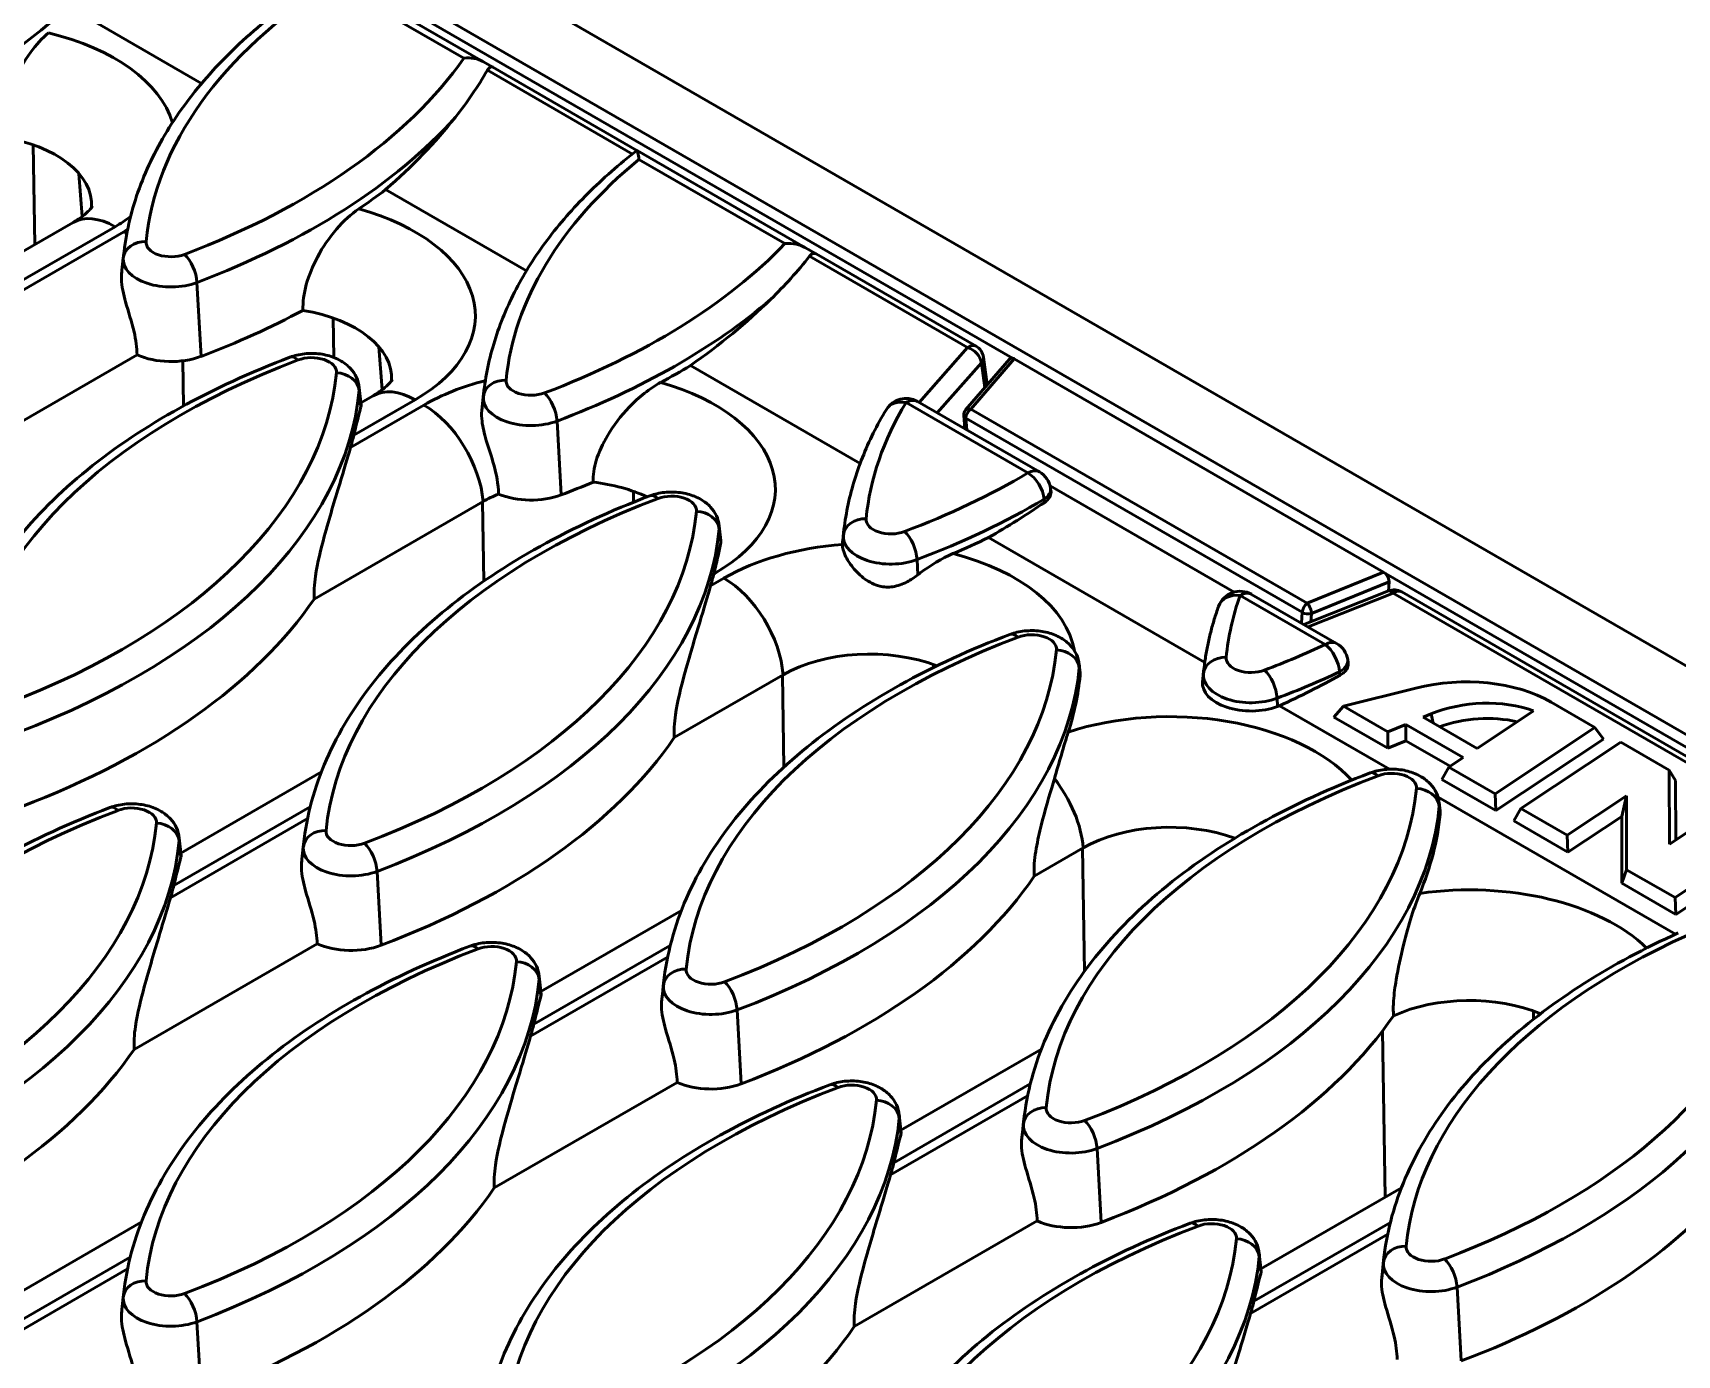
# Model space of a CAD drawing. Header units: millimetres. Extents: x 0 to 2774, y -40 to 1485.
# Drawn here: x 235.9 to 289.7, y 384.9 to 428.2 of the extents above; entities that cross this region are included whole.
import ezdxf

# ---------------------------------------------------------------- set-up
doc = ezdxf.new("R2010")
doc.units = ezdxf.units.MM
doc.header["$LTSCALE"] = 2.5
doc.layers.add('Sichtbar (ISO)', color=7, linetype='Continuous', lineweight=50)
doc.layers.add('Sichtbar schmal (ISO)', color=7, linetype='Continuous', lineweight=50)

msp = doc.modelspace()

# ---------------------------------------------------------------- linework, layer by layer
at = {"layer": 'Sichtbar (ISO)'}
for p, q in [((364.597, 364.38), (187.82, 466.442)), ((250.643, 427.221), (245.694, 430.078)), ((241.441, 426.503), (237.264, 428.914)), ((250.974, 427.03), (250.643, 427.221)), ((250.974, 427.03), (255.69, 424.307)), ((255.693, 424.305), (255.691, 424.307)), ((261.191, 421.131), (255.693, 424.305)), ((252.072, 420.365), (247.465, 423.025)), ((234.868, 420.584), (237.231, 421.948)), ((261.556, 420.92), (261.191, 421.131)), ((261.556, 420.92), (266.79, 417.899)), ((238.886, 420.872), (238.834, 420.386)), ((233.342, 414.16), (239.328, 417.615)), ((262.996, 414.058), (257.439, 417.266)), ((266.447, 415.811), (267.89, 417.479)), ((267.157, 416.632), (267.035, 417.533)), ((268.041, 417.484), (280.134, 410.502)), ((246.599, 416.552), (246.662, 415.965)), ((246.653, 416.048), (247.052, 416.278)), ((250.671, 416.336), (250.626, 415.918)), ((264.874, 416.09), (268.863, 413.787)), ((266.42, 415.198), (266.387, 415.629)), ((275.239, 409.851), (269.213, 413.33)), ((269.243, 413.16), (269.23, 413.25)), ((245.127, 409.623), (250.654, 412.814)), ((258.384, 412.016), (258.435, 411.544)), ((262.456, 411.8), (262.429, 411.543)), ((274.276, 407.545), (267.194, 411.634)), ((280.312, 410.181), (280.288, 409.885)), ((275.81, 409.776), (278.593, 408.17)), ((280.29, 409.886), (277.522, 408.788)), ((280.724, 409.854), (324.306, 384.692)), ((270.169, 407.48), (270.197, 407.223)), ((278.974, 407.544), (278.959, 407.638)), ((256.912, 405.087), (260.475, 407.144)), ((274.241, 407.264), (274.214, 407.007)), ((278.815, 406.117), (281.183, 406.708)), ((280.326, 404.052), (276.726, 406.131)), ((278.505, 405.76), (278.815, 406.117)), ((280.274, 405.275), (278.815, 406.117)), ((281.423, 405.752), (281.684, 405.86)), ((285.044, 405.963), (283.19, 404.732)), ((285.62, 406.246), (287.05, 405.421)), ((280.273, 404.74), (278.505, 405.76)), ((280.862, 405.519), (280.274, 405.275)), ((280.861, 404.984), (280.862, 405.519)), ((282.741, 404.434), (280.862, 405.519)), ((283.19, 404.732), (281.423, 405.752)), ((287.05, 405.421), (283.781, 403.25)), ((287.334, 405.04), (287.05, 405.421)), ((280.273, 404.74), (280.274, 405.275)), ((280.861, 404.984), (280.273, 404.74)), ((282.309, 404.147), (280.861, 404.984)), ((287.334, 405.04), (283.808, 402.699)), ((284.628, 402.761), (287.897, 404.932)), ((287.897, 404.932), (289.483, 404.016)), ((282.271, 404.122), (282.741, 404.434)), ((240.761, 401.306), (245.36, 403.961)), ((282.04, 403.719), (282.271, 404.122)), ((283.808, 402.699), (282.04, 403.719)), ((283.781, 403.25), (282.271, 404.122)), ((289.691, 403.679), (289.483, 404.016)), ((289.483, 404.016), (289.488, 401.599)), ((289.691, 403.679), (289.695, 401.737)), ((289.685, 398.649), (281.915, 403.135)), ((283.808, 402.699), (283.781, 403.25)), ((288.083, 403.18), (286.138, 401.889)), ((287.928, 402.508), (288.083, 403.18)), ((288.088, 400.763), (288.083, 403.18)), ((281.955, 402.944), (281.982, 402.687)), ((284.397, 402.358), (284.628, 402.761)), ((286.138, 401.889), (284.628, 402.761)), ((289.488, 401.599), (291.432, 402.89)), ((286.165, 401.338), (284.397, 402.358)), ((287.928, 402.508), (286.165, 401.338)), ((287.933, 400.317), (287.928, 402.508)), ((240.707, 401.81), (240.77, 401.223)), ((244.778, 401.593), (244.726, 401.107)), ((286.165, 401.338), (286.138, 401.889)), ((292.943, 402.018), (289.674, 399.848)), ((293.226, 401.638), (289.701, 399.296)), ((268.698, 400.551), (270.296, 401.474)), ((287.933, 400.317), (288.088, 400.763)), ((289.674, 399.848), (288.088, 400.763)), ((289.701, 399.296), (287.933, 400.317)), ((252.546, 396.77), (257.145, 399.425)), ((289.701, 399.296), (289.674, 399.848)), ((239.235, 394.881), (245.221, 398.337)), ((252.492, 397.273), (252.555, 396.687)), ((256.564, 397.057), (256.511, 396.571)), ((264.331, 392.233), (268.93, 394.889)), ((251.02, 390.345), (257.006, 393.801)), ((264.277, 392.737), (264.34, 392.151)), ((268.349, 392.521), (268.296, 392.035)), ((276.116, 387.697), (280.715, 390.353)), ((234.868, 386.563), (239.467, 389.219)), ((262.805, 385.809), (268.791, 389.265)), ((276.062, 388.201), (276.125, 387.615)), ((280.134, 387.985), (280.082, 387.499)), ((238.886, 386.851), (238.834, 386.365))]:
    msp.add_line(p, q, dxfattribs=at)
for centre, radius, start, end in [((266.54, 417.466), 0.5, 7.7044, 60), ((264.499, 415.441), 0.75, 60, 148.8783), ((266.637, 415.647), 0.25, 139.1574, 184.2915), ((268.488, 413.138), 0.75, 8.5722, 60), ((275.435, 409.127), 0.75, 60, 160.3921), ((280.474, 409.421), 0.5, 60, 111.6271), ((278.218, 407.52), 0.75, 9.0387, 60)]:
    msp.add_arc(centre, radius, start, end, dxfattribs=at)
for centre, major_axis, ratio, start_param, end_param in [((227.556, 431.455), (-24.887, -1.752), 0.618802, 2.453279, 2.626595), ((233.841, 422.522), (4, 0), 0.57735, 6.248142, 7.590944), ((227.672, 431.735), (-24.887, 0), 0.57735, 2.434183, 2.490313), ((239.341, 427.089), (-24.868, -1.75), 0.618802, 2.341325, 2.511398), ((227.672, 429.694), (-25.106, 0), 0.57735, 2.150508, 2.319233), ((243.662, 416.851), (4, 0), 0.57735, 6.248142, 7.576846), ((240.435, 418.44), (-1.806, 0), 0.57735, 0.911322, 2.150508), ((239.457, 427.199), (-24.887, 0), 0.57735, 2.323345, 2.3783), ((268.045, 417.276), (-0.135, 0.22), 0.563539, 5.794531, 6.460093), ((221.779, 416.993), (24.887, 0), 0.57735, 6.114898, 6.142932), ((239.457, 425.158), (-25.106, 0), 0.57735, 2.150508, 2.201032), ((253.483, 411.181), (4, 0), 0.57735, 0.882598, 1.377103), ((253.483, 411.181), (4, 0), 0.57735, 2.191218, 2.356194), ((252.22, 413.904), (-1.806, 0), 0.57735, 0.941694, 2.150508), ((251.126, 422.723), (-24.85, -1.749), 0.618802, 2.229567, 2.331237), ((264.005, 411.409), (-1.587, 0), 0.57735, 6.227073, 6.282575), ((287.268, 410.654), (-24.887, 0), 0.57735, 6.221282, 6.227073), ((251.242, 422.663), (-24.887, 0), 0.57735, 2.207384, 2.266565), ((233.564, 412.457), (24.887, 0), 0.57735, 6.114898, 6.142932), ((280.129, 410.299), (0.133, -0.215), 0.590223, 0.675008, 1.993686), ((221.779, 414.952), (25.106, 0), 0.57735, 5.2921, 5.906759), ((263.304, 405.511), (4, 0), 0.57735, 0.986109, 2.356194), ((245.349, 407.921), (24.887, 0), 0.57735, 6.097603, 6.227073), ((268.613, 407.166), (1.587, 0), 0.57735, 6.227073, 6.345089), ((275.79, 406.873), (-1.587, 0), 0.57735, 6.227073, 8.433693), ((299.054, 406.118), (-24.887, 0), 0.57735, 6.221282, 6.227073), ((262.911, 418.357), (-24.832, -1.748), 0.618802, 2.116587, 2.2159), ((282.559, 404.214), (4.331, 0.293), 0.618949, 0.74502, 1.852168), ((263.027, 418.127), (-24.887, 0), 0.57735, 2.150508, 2.15369), ((283.316, 404.244), (3.163, 0.214), 0.618949, 0.951936, 2.070837), ((283.343, 403.853), (-2.982, -0.201), 0.618949, 4.26995, 5.150333), ((233.564, 410.416), (25.106, 0), 0.57735, 5.2921, 5.906759), ((280.398, 402.63), (1.587, 0), 0.57735, 6.227073, 6.345089), ((273.125, 399.841), (4, 0), 0.57735, 1.006824, 2.356194), ((257.134, 403.385), (24.887, 0), 0.57735, 6.044483, 6.227073), ((245.349, 405.88), (25.106, 0), 0.57735, 5.2921, 5.906759), ((215.886, 402.251), (24.887, 0), 0.57735, 6.114898, 6.142932), ((246.327, 399.161), (-1.806, 0), 0.57735, 0.911322, 2.150508), ((282.945, 394.171), (4, 0), 0.57735, 0.949504, 2.241798), ((227.672, 397.715), (24.887, 0), 0.57735, 6.114898, 6.142932), ((257.134, 401.344), (25.106, 0), 0.57735, 5.2921, 5.904133), ((215.886, 400.209), (25.106, 0), 0.57735, 5.2921, 5.906759), ((258.113, 394.625), (-1.806, 0), 0.57735, 0.911322, 2.150508), ((239.457, 393.179), (24.887, 0), 0.57735, 6.114898, 6.142932), ((227.672, 395.673), (25.106, 0), 0.57735, 5.2921, 5.906759), ((268.919, 396.807), (-25.106, 0), 0.57735, 2.150508, 2.708832), ((269.898, 390.089), (-1.806, 0), 0.57735, 0.911322, 2.150508), ((251.242, 388.642), (24.887, 0), 0.57735, 6.114898, 6.142932), ((239.457, 391.137), (25.106, 0), 0.57735, 5.2921, 5.906759)]:
    msp.add_ellipse(centre, major_axis=major_axis, ratio=ratio, start_param=start_param, end_param=end_param, dxfattribs=at)
for points, knots in [([(245.694, 430.078), (244.91, 429.594), (244.181, 429.077), (242.847, 427.985), (242.242, 427.409), (241.17, 426.208), (240.702, 425.582), (239.915, 424.29), (239.597, 423.624), (239.119, 422.264), (238.961, 421.57), (238.886, 420.872)], [3.175008, 3.175008, 3.175008, 3.175008, 3.3130239, 3.3130239, 3.4510398, 3.4510398, 3.5890557, 3.5890557, 3.7270716, 3.7270716, 3.8650875, 3.8650875, 3.8650875, 3.8650875]), ([(236.424, 428.156), (236.225, 427.988), (236.025, 427.768), (235.638, 427.237), (235.455, 426.925), (235.163, 426.286), (235.05, 425.966), (234.905, 425.336), (234.872, 425.034), (234.881, 424.752)], [-0.8307301, -0.8307301, -0.8307301, -0.8307301, -0.6186982, -0.6186982, -0.3967921, -0.3967921, -0.1947785, -0.1947785, 0, 0, 0, 0]), ([(250.643, 427.221), (250.56, 427.269), (250.464, 427.301), (250.254, 427.338), (250.139, 427.34), (250.023, 427.327), (250.022, 427.326), (250.021, 427.326)], [-0.1366304, -0.1366304, -0.1366304, -0.1366304, -0.0703255, -0.0703255, 0, 0, 0.000609, 0.000609, 0.000609, 0.000609]), ([(250.794, 426.933), (250.81, 426.962), (250.829, 426.986), (250.871, 427.025), (250.896, 427.037), (250.939, 427.043), (250.958, 427.039), (250.974, 427.03)], [-0.10169276, -0.10169276, -0.10169276, -0.10169276, -0.07256627, -0.07256627, -0.03925482, -0.03925482, -0.01095172, -0.01095172, -0.01095172, -0.01095172]), ([(255.69, 424.307), (255.112, 423.858), (254.575, 423.389), (253.596, 422.412), (253.153, 421.905), (252.367, 420.859), (252.025, 420.32), (251.447, 419.216), (251.212, 418.651), (250.855, 417.503), (250.734, 416.921), (250.671, 416.336)], [3.2864915, 3.2864915, 3.2864915, 3.2864915, 3.4022107, 3.4022107, 3.5179299, 3.5179299, 3.6336491, 3.6336491, 3.7493683, 3.7493683, 3.8650875, 3.8650875, 3.8650875, 3.8650875]), ([(255.758, 424.014), (255.758, 424.015), (255.758, 424.015), (255.745, 424.099), (255.733, 424.169), (255.711, 424.272), (255.701, 424.301), (255.693, 424.305)], [-0.1542132, -0.1542132, -0.1542132, -0.1542132, -0.1536092, -0.1536092, -0.078064, -0.078064, 0, 0, 0, 0]), ([(237.231, 421.948), (237.361, 422.023), (237.47, 422.097), (237.647, 422.234), (237.713, 422.296), (237.807, 422.395), (237.833, 422.432), (237.853, 422.463), (237.855, 422.468), (237.855, 422.468)], [0, 0, 0, 0, 0.1441607, 0.1441607, 0.2883214, 0.2883214, 0.4324821, 0.4324821, 0.5133261, 0.5133261, 0.5133261, 0.5133261]), ([(246.587, 422.398), (246.337, 422.228), (246.086, 421.999), (245.621, 421.457), (245.408, 421.148), (245.077, 420.527), (244.95, 420.221), (244.789, 419.625), (244.75, 419.341), (244.756, 419.073)], [-0.8394654, -0.8394654, -0.8394654, -0.8394654, -0.6084187, -0.6084187, -0.3820003, -0.3820003, -0.1850439, -0.1850439, 0, 0, 0, 0]), ([(261.191, 421.131), (261.105, 421.181), (261.006, 421.215), (260.786, 421.259), (260.662, 421.266), (260.538, 421.256), (260.537, 421.256), (260.536, 421.256)], [-0.1417215, -0.1417215, -0.1417215, -0.1417215, -0.0746387, -0.0746387, 0, 0, 0.0006036, 0.0006036, 0.0006036, 0.0006036]), ([(261.34, 420.844), (261.361, 420.871), (261.384, 420.893), (261.438, 420.928), (261.469, 420.937), (261.52, 420.935), (261.539, 420.93), (261.556, 420.92)], [-0.09888726, -0.09888726, -0.09888726, -0.09888726, -0.07051164, -0.07051164, -0.03575834, -0.03575834, -0.01077789, -0.01077789, -0.01077789, -0.01077789]), ([(238.821, 420.264), (238.824, 420.293), (238.827, 420.323), (238.831, 420.363), (238.832, 420.374), (238.834, 420.386)], [0.70958265, 0.70958265, 0.70958265, 0.70958265, 0.73010989, 0.73010989, 0.73801389, 0.73801389, 0.73801389, 0.73801389]), ([(239.328, 417.615), (239.325, 417.851), (239.29, 418.106), (239.154, 418.696), (239.04, 419.034), (238.917, 419.471), (238.883, 419.602), (238.834, 419.855), (238.818, 419.978), (238.813, 420.146), (238.815, 420.206), (238.821, 420.264)], [0.0433649, 0.0433649, 0.0433649, 0.0433649, 0.199966, 0.199966, 0.399932, 0.399932, 0.4756007, 0.4756007, 0.5512693, 0.5512693, 0.5929939, 0.5929939, 0.5929939, 0.5929939]), ([(246.599, 416.552), (246.587, 416.668), (246.554, 416.779), (246.457, 416.99), (246.389, 417.086), (246.221, 417.27), (246.117, 417.35), (245.868, 417.498), (245.72, 417.556), (245.404, 417.639), (245.233, 417.66), (244.894, 417.663), (244.725, 417.646), (244.482, 417.588), (244.407, 417.565), (244.332, 417.537)], [0.847302, 0.847302, 0.847302, 0.847302, 1.046181, 1.046181, 1.270532, 1.270532, 1.556044, 1.556044, 1.929065, 1.929065, 2.339587, 2.339587, 2.746954, 2.746954, 2.935906, 2.935906, 2.935906, 2.935906]), ([(244.332, 417.537), (243.051, 417.053), (241.845, 416.498), (239.622, 415.265), (238.605, 414.586), (236.796, 413.121), (236.004, 412.335), (234.674, 410.677), (234.137, 409.805), (233.347, 408.001), (233.094, 407.07), (232.993, 406.13)], [2.9359057, 2.9359057, 2.9359057, 2.9359057, 3.121742, 3.121742, 3.3075784, 3.3075784, 3.4934147, 3.4934147, 3.6792511, 3.6792511, 3.8650875, 3.8650875, 3.8650875, 3.8650875]), ([(247.052, 416.278), (247.182, 416.353), (247.291, 416.427), (247.467, 416.564), (247.534, 416.626), (247.627, 416.725), (247.654, 416.762), (247.674, 416.793), (247.676, 416.798), (247.676, 416.798)], [0, 0, 0, 0, 0.1441607, 0.1441607, 0.2883214, 0.2883214, 0.4324821, 0.4324821, 0.5133261, 0.5133261, 0.5133261, 0.5133261]), ([(256.467, 416.711), (256.29, 416.615), (256.113, 416.497), (255.765, 416.224), (255.595, 416.069), (255.169, 415.623), (254.924, 415.305), (254.572, 414.709), (254.444, 414.436), (254.286, 413.917), (254.248, 413.678), (254.253, 413.448)], [-0.8649859, -0.8649859, -0.8649859, -0.8649859, -0.7198885, -0.7198885, -0.5752164, -0.5752164, -0.3388745, -0.3388745, -0.1590134, -0.1590134, 0, 0, 0, 0]), ([(246.656, 415.917), (246.653, 415.907), (246.65, 415.896), (246.598, 415.714), (246.535, 415.449), (246.451, 415.103), (246.437, 415.045), (246.422, 414.984)], [0.7095826, 0.7095826, 0.7095826, 0.7095826, 0.7301099, 0.7301099, 1.0546565, 1.0546565, 1.1167, 1.1167, 1.1167, 1.1167]), ([(251.157, 413.06), (251.156, 413.391), (251.088, 413.714), (250.93, 414.287), (250.838, 414.554), (250.694, 415.041), (250.642, 415.25), (250.605, 415.568), (250.602, 415.684), (250.613, 415.794)], [-0.6965752, -0.6965752, -0.6965752, -0.6965752, -0.5305349, -0.5305349, -0.3789506, -0.3789506, -0.2483974, -0.2483974, -0.1672477, -0.1672477, -0.1672477, -0.1672477]), ([(263.857, 415.828), (263.702, 415.572), (263.559, 415.312), (263.297, 414.788), (263.179, 414.523), (262.966, 413.988), (262.872, 413.718), (262.709, 413.175), (262.64, 412.902), (262.529, 412.352), (262.486, 412.076), (262.456, 411.8)], [3.591583, 3.591583, 3.591583, 3.591583, 3.6462839, 3.6462839, 3.7009848, 3.7009848, 3.7556857, 3.7556857, 3.8103866, 3.8103866, 3.8650875, 3.8650875, 3.8650875, 3.8650875]), ([(246.315, 414.586), (246.216, 414.25), (246.095, 413.843), (245.8, 412.861), (245.618, 412.271), (245.351, 411.285), (245.229, 410.803), (245.148, 410.245), (245.132, 410.104), (245.118, 409.845), (245.119, 409.726), (245.127, 409.623)], [3.485316, 3.485316, 3.485316, 3.485316, 3.831228, 3.831228, 4.242869, 4.242869, 4.503948, 4.503948, 4.581698, 4.581698, 4.653464, 4.653464, 4.653464, 4.653464]), ([(256.117, 413.001), (254.836, 412.517), (253.63, 411.962), (251.407, 410.729), (250.39, 410.05), (248.581, 408.585), (247.789, 407.799), (246.459, 406.141), (245.922, 405.269), (245.132, 403.465), (244.879, 402.534), (244.778, 401.593)], [2.9359057, 2.9359057, 2.9359057, 2.9359057, 3.121742, 3.121742, 3.3075784, 3.3075784, 3.4934147, 3.4934147, 3.6792511, 3.6792511, 3.8650875, 3.8650875, 3.8650875, 3.8650875]), ([(258.384, 412.016), (258.372, 412.132), (258.339, 412.243), (258.242, 412.454), (258.174, 412.55), (258.006, 412.734), (257.902, 412.814), (257.653, 412.962), (257.505, 413.019), (257.189, 413.103), (257.019, 413.124), (256.679, 413.127), (256.51, 413.109), (256.268, 413.052), (256.192, 413.029), (256.117, 413.001)], [0.847302, 0.847302, 0.847302, 0.847302, 1.046181, 1.046181, 1.270532, 1.270532, 1.556044, 1.556044, 1.929065, 1.929065, 2.339587, 2.339587, 2.746954, 2.746954, 2.935906, 2.935906, 2.935906, 2.935906]), ([(269.038, 412.787), (269.104, 412.833), (269.157, 412.885), (269.229, 412.999), (269.247, 413.06), (269.246, 413.134), (269.245, 413.147), (269.243, 413.16)], [-0.2338101, -0.2338101, -0.2338101, -0.2338101, -0.1764369, -0.1764369, -0.1178398, -0.1178398, -0.1049646, -0.1049646, -0.1049646, -0.1049646]), ([(258.432, 411.467), (258.409, 411.329), (258.38, 411.187), (258.309, 410.867), (258.266, 410.688), (258.217, 410.489)], [-0.4077378, -0.4077378, -0.4077378, -0.4077378, -0.2120173, -0.2120173, 0, 0, 0, 0]), ([(264.887, 410.415), (264.778, 410.33), (264.659, 410.251), (264.387, 410.109), (264.229, 410.049), (263.92, 410.004), (263.777, 410.01), (263.455, 410.09), (263.293, 410.178), (263.009, 410.384), (262.873, 410.515), (262.653, 410.786), (262.568, 410.92), (262.449, 411.179), (262.417, 411.301), (262.418, 411.409)], [-0.7344922, -0.7344922, -0.7344922, -0.7344922, -0.6482593, -0.6482593, -0.547191, -0.547191, -0.4583679, -0.4583679, -0.3441679, -0.3441679, -0.2232396, -0.2232396, -0.1127131, -0.1127131, 0, 0, 0, 0]), ([(266.036, 411.109), (265.671, 410.953), (265.305, 410.731), (264.931, 410.449), (264.909, 410.432), (264.887, 410.415)], [-0.5221268, -0.5221268, -0.5221268, -0.5221268, -0.2505117, -0.2505117, -0.2334107, -0.2334107, -0.2334107, -0.2334107]), ([(258.1, 410.05), (258.001, 409.714), (257.88, 409.307), (257.585, 408.325), (257.404, 407.735), (257.136, 406.749), (257.015, 406.267), (256.933, 405.709), (256.917, 405.568), (256.903, 405.309), (256.904, 405.19), (256.912, 405.087)], [3.485316, 3.485316, 3.485316, 3.485316, 3.831228, 3.831228, 4.242869, 4.242869, 4.503948, 4.503948, 4.581698, 4.581698, 4.653464, 4.653464, 4.653464, 4.653464]), ([(274.729, 409.379), (274.679, 409.24), (274.633, 409.1), (274.548, 408.821), (274.508, 408.681), (274.436, 408.399), (274.404, 408.258), (274.346, 407.975), (274.32, 407.833), (274.275, 407.549), (274.257, 407.406), (274.241, 407.264)], [3.7241441, 3.7241441, 3.7241441, 3.7241441, 3.7523328, 3.7523328, 3.7805215, 3.7805215, 3.8087101, 3.8087101, 3.8368988, 3.8368988, 3.8650875, 3.8650875, 3.8650875, 3.8650875]), ([(270.169, 407.48), (270.157, 407.596), (270.124, 407.707), (270.027, 407.918), (269.959, 408.014), (269.791, 408.198), (269.687, 408.278), (269.438, 408.426), (269.291, 408.483), (268.974, 408.567), (268.804, 408.588), (268.464, 408.591), (268.295, 408.573), (268.053, 408.516), (267.977, 408.493), (267.902, 408.465)], [0.847302, 0.847302, 0.847302, 0.847302, 1.046181, 1.046181, 1.270532, 1.270532, 1.556044, 1.556044, 1.929065, 1.929065, 2.339587, 2.339587, 2.746954, 2.746954, 2.935906, 2.935906, 2.935906, 2.935906]), ([(267.902, 408.465), (266.621, 407.98), (265.415, 407.426), (263.192, 406.193), (262.175, 405.514), (260.366, 404.049), (259.574, 403.263), (258.244, 401.605), (257.707, 400.733), (256.917, 398.929), (256.664, 397.998), (256.564, 397.057)], [2.9359057, 2.9359057, 2.9359057, 2.9359057, 3.121742, 3.121742, 3.3075784, 3.3075784, 3.4934147, 3.4934147, 3.6792511, 3.6792511, 3.8650875, 3.8650875, 3.8650875, 3.8650875]), ([(278.707, 407.13), (278.754, 407.157), (278.797, 407.186), (278.87, 407.251), (278.9, 407.286), (278.96, 407.381), (278.978, 407.441), (278.977, 407.516), (278.976, 407.53), (278.974, 407.544)], [-0.2510034, -0.2510034, -0.2510034, -0.2510034, -0.2138166, -0.2138166, -0.1766314, -0.1766314, -0.1180219, -0.1180219, -0.1043466, -0.1043466, -0.1043466, -0.1043466]), ([(279.687, 403.929), (278.406, 403.444), (277.2, 402.89), (274.977, 401.657), (273.96, 400.978), (272.151, 399.513), (271.359, 398.727), (270.03, 397.069), (269.493, 396.197), (268.702, 394.393), (268.45, 393.461), (268.349, 392.521)], [2.9359057, 2.9359057, 2.9359057, 2.9359057, 3.121742, 3.121742, 3.3075784, 3.3075784, 3.4934147, 3.4934147, 3.6792511, 3.6792511, 3.8650875, 3.8650875, 3.8650875, 3.8650875]), ([(269.356, 403.741), (269.327, 403.645), (269.298, 403.547), (269.135, 402.996), (268.995, 402.516), (268.824, 401.793), (268.767, 401.523), (268.712, 401.128), (268.699, 400.998), (268.688, 400.76), (268.689, 400.651), (268.698, 400.551)], [1.2512217, 1.2512217, 1.2512217, 1.2512217, 1.3200767, 1.3200767, 1.6313693, 1.6313693, 1.7849524, 1.7849524, 1.861744, 1.861744, 1.9325155, 1.9325155, 1.9325155, 1.9325155]), ([(281.955, 402.944), (281.942, 403.06), (281.909, 403.171), (281.812, 403.382), (281.744, 403.478), (281.576, 403.662), (281.472, 403.742), (281.223, 403.89), (281.076, 403.947), (280.759, 404.031), (280.589, 404.052), (280.249, 404.055), (280.08, 404.037), (279.838, 403.98), (279.762, 403.957), (279.687, 403.929)], [0.847302, 0.847302, 0.847302, 0.847302, 1.046181, 1.046181, 1.270532, 1.270532, 1.556044, 1.556044, 1.929065, 1.929065, 2.339587, 2.339587, 2.746954, 2.746954, 2.935906, 2.935906, 2.935906, 2.935906]), ([(238.439, 402.795), (237.158, 402.31), (235.952, 401.756), (233.729, 400.523), (232.713, 399.843), (230.903, 398.379), (230.111, 397.593), (228.782, 395.935), (228.245, 395.063), (227.454, 393.259), (227.202, 392.327), (227.101, 391.387)], [2.9359057, 2.9359057, 2.9359057, 2.9359057, 3.121742, 3.121742, 3.3075784, 3.3075784, 3.4934147, 3.4934147, 3.6792511, 3.6792511, 3.8650875, 3.8650875, 3.8650875, 3.8650875]), ([(240.707, 401.81), (240.694, 401.926), (240.662, 402.037), (240.564, 402.248), (240.497, 402.344), (240.328, 402.528), (240.224, 402.608), (239.975, 402.756), (239.828, 402.813), (239.511, 402.896), (239.341, 402.918), (239.001, 402.921), (238.832, 402.903), (238.59, 402.846), (238.514, 402.823), (238.439, 402.795)], [0.847302, 0.847302, 0.847302, 0.847302, 1.046181, 1.046181, 1.270532, 1.270532, 1.556044, 1.556044, 1.929065, 1.929065, 2.339587, 2.339587, 2.746954, 2.746954, 2.935906, 2.935906, 2.935906, 2.935906]), ([(240.764, 401.174), (240.761, 401.164), (240.758, 401.154), (240.706, 400.972), (240.643, 400.707), (240.558, 400.361), (240.544, 400.303), (240.53, 400.242)], [0.7095826, 0.7095826, 0.7095826, 0.7095826, 0.7301099, 0.7301099, 1.0546565, 1.0546565, 1.1167, 1.1167, 1.1167, 1.1167]), ([(245.221, 398.337), (245.218, 398.572), (245.182, 398.827), (245.047, 399.417), (244.933, 399.756), (244.81, 400.193), (244.776, 400.323), (244.726, 400.577), (244.711, 400.7), (244.706, 400.868), (244.708, 400.927), (244.714, 400.985)], [0.0433649, 0.0433649, 0.0433649, 0.0433649, 0.199966, 0.199966, 0.399932, 0.399932, 0.4756007, 0.4756007, 0.5512693, 0.5512693, 0.5929939, 0.5929939, 0.5929939, 0.5929939]), ([(244.714, 400.985), (244.717, 401.015), (244.72, 401.044), (244.724, 401.085), (244.725, 401.096), (244.726, 401.107)], [0.70958265, 0.70958265, 0.70958265, 0.70958265, 0.73010989, 0.73010989, 0.73801389, 0.73801389, 0.73801389, 0.73801389]), ([(281.316, 399.987), (281.229, 399.78), (281.138, 399.526), (280.959, 398.954), (280.869, 398.636), (280.688, 397.915), (280.603, 397.52), (280.506, 396.933), (280.474, 396.698), (280.447, 396.299), (280.446, 396.133), (280.458, 395.98)], [-0.8494257, -0.8494257, -0.8494257, -0.8494257, -0.6587679, -0.6587679, -0.4679344, -0.4679344, -0.2465859, -0.2465859, -0.1084621, -0.1084621, 0, 0, 0, 0]), ([(240.422, 399.844), (240.323, 399.508), (240.202, 399.101), (239.907, 398.118), (239.726, 397.528), (239.458, 396.543), (239.337, 396.061), (239.255, 395.502), (239.239, 395.362), (239.225, 395.103), (239.226, 394.983), (239.235, 394.881)], [3.485316, 3.485316, 3.485316, 3.485316, 3.831228, 3.831228, 4.242869, 4.242869, 4.503948, 4.503948, 4.581698, 4.581698, 4.653464, 4.653464, 4.653464, 4.653464]), ([(252.492, 397.273), (252.479, 397.389), (252.447, 397.501), (252.349, 397.712), (252.282, 397.808), (252.114, 397.992), (252.009, 398.072), (251.76, 398.22), (251.613, 398.277), (251.296, 398.36), (251.126, 398.382), (250.786, 398.385), (250.617, 398.367), (250.375, 398.31), (250.299, 398.287), (250.224, 398.258)], [0.847302, 0.847302, 0.847302, 0.847302, 1.046181, 1.046181, 1.270532, 1.270532, 1.556044, 1.556044, 1.929065, 1.929065, 2.339587, 2.339587, 2.746954, 2.746954, 2.935906, 2.935906, 2.935906, 2.935906]), ([(289.779, 398.692), (288.679, 398.195), (287.649, 397.643), (285.757, 396.442), (284.895, 395.792), (283.362, 394.408), (282.693, 393.675), (281.569, 392.139), (281.114, 391.337), (280.443, 389.688), (280.226, 388.84), (280.134, 387.985)], [3.0201084, 3.0201084, 3.0201084, 3.0201084, 3.1891042, 3.1891042, 3.3581, 3.3581, 3.5270958, 3.5270958, 3.6960917, 3.6960917, 3.8650875, 3.8650875, 3.8650875, 3.8650875]), ([(250.224, 398.258), (248.943, 397.774), (247.737, 397.22), (245.514, 395.986), (244.498, 395.307), (242.689, 393.843), (241.896, 393.057), (240.567, 391.399), (240.03, 390.526), (239.24, 388.723), (238.987, 387.791), (238.886, 386.851)], [2.9359057, 2.9359057, 2.9359057, 2.9359057, 3.121742, 3.121742, 3.3075784, 3.3075784, 3.4934147, 3.4934147, 3.6792511, 3.6792511, 3.8650875, 3.8650875, 3.8650875, 3.8650875]), ([(252.549, 396.638), (252.546, 396.628), (252.543, 396.618), (252.491, 396.436), (252.428, 396.171), (252.344, 395.825), (252.329, 395.767), (252.315, 395.706)], [0.7095826, 0.7095826, 0.7095826, 0.7095826, 0.7301099, 0.7301099, 1.0546565, 1.0546565, 1.1167, 1.1167, 1.1167, 1.1167]), ([(257.006, 393.801), (257.003, 394.036), (256.967, 394.291), (256.832, 394.881), (256.718, 395.219), (256.595, 395.657), (256.561, 395.787), (256.511, 396.04), (256.496, 396.164), (256.491, 396.332), (256.493, 396.391), (256.499, 396.449)], [0.0433649, 0.0433649, 0.0433649, 0.0433649, 0.199966, 0.199966, 0.399932, 0.399932, 0.4756007, 0.4756007, 0.5512693, 0.5512693, 0.5929939, 0.5929939, 0.5929939, 0.5929939]), ([(256.499, 396.449), (256.502, 396.479), (256.505, 396.508), (256.509, 396.549), (256.51, 396.56), (256.511, 396.571)], [0.70958265, 0.70958265, 0.70958265, 0.70958265, 0.73010989, 0.73010989, 0.73801389, 0.73801389, 0.73801389, 0.73801389]), ([(252.207, 395.308), (252.108, 394.972), (251.988, 394.565), (251.692, 393.582), (251.511, 392.992), (251.243, 392.007), (251.122, 391.525), (251.04, 390.966), (251.024, 390.826), (251.01, 390.567), (251.011, 390.447), (251.02, 390.345)], [3.485316, 3.485316, 3.485316, 3.485316, 3.831228, 3.831228, 4.242869, 4.242869, 4.503948, 4.503948, 4.581698, 4.581698, 4.653464, 4.653464, 4.653464, 4.653464]), ([(262.01, 393.722), (260.729, 393.238), (259.522, 392.684), (257.299, 391.45), (256.283, 390.771), (254.474, 389.306), (253.681, 388.521), (252.352, 386.863), (251.815, 385.99), (251.025, 384.187), (250.772, 383.255), (250.671, 382.315)], [2.9359057, 2.9359057, 2.9359057, 2.9359057, 3.121742, 3.121742, 3.3075784, 3.3075784, 3.4934147, 3.4934147, 3.6792511, 3.6792511, 3.8650875, 3.8650875, 3.8650875, 3.8650875]), ([(264.277, 392.737), (264.264, 392.853), (264.232, 392.965), (264.134, 393.176), (264.067, 393.272), (263.899, 393.456), (263.794, 393.536), (263.546, 393.684), (263.398, 393.741), (263.081, 393.824), (262.911, 393.846), (262.571, 393.849), (262.402, 393.831), (262.16, 393.774), (262.084, 393.751), (262.01, 393.722)], [0.847302, 0.847302, 0.847302, 0.847302, 1.046181, 1.046181, 1.270532, 1.270532, 1.556044, 1.556044, 1.929065, 1.929065, 2.339587, 2.339587, 2.746954, 2.746954, 2.935906, 2.935906, 2.935906, 2.935906]), ([(264.334, 392.102), (264.331, 392.092), (264.328, 392.082), (264.276, 391.9), (264.213, 391.635), (264.129, 391.289), (264.115, 391.23), (264.1, 391.17)], [0.7095826, 0.7095826, 0.7095826, 0.7095826, 0.7301099, 0.7301099, 1.0546565, 1.0546565, 1.1167, 1.1167, 1.1167, 1.1167]), ([(268.791, 389.265), (268.788, 389.5), (268.752, 389.755), (268.617, 390.345), (268.503, 390.683), (268.38, 391.121), (268.346, 391.251), (268.296, 391.504), (268.281, 391.627), (268.276, 391.796), (268.278, 391.855), (268.284, 391.913)], [0.0433649, 0.0433649, 0.0433649, 0.0433649, 0.199966, 0.199966, 0.399932, 0.399932, 0.4756007, 0.4756007, 0.5512693, 0.5512693, 0.5929939, 0.5929939, 0.5929939, 0.5929939]), ([(268.284, 391.913), (268.287, 391.943), (268.29, 391.972), (268.294, 392.013), (268.295, 392.024), (268.296, 392.035)], [0.70958265, 0.70958265, 0.70958265, 0.70958265, 0.73010989, 0.73010989, 0.73801389, 0.73801389, 0.73801389, 0.73801389]), ([(263.993, 390.772), (263.894, 390.436), (263.773, 390.029), (263.477, 389.046), (263.296, 388.456), (263.029, 387.471), (262.907, 386.989), (262.825, 386.43), (262.809, 386.289), (262.795, 386.03), (262.796, 385.911), (262.805, 385.809)], [3.485316, 3.485316, 3.485316, 3.485316, 3.831228, 3.831228, 4.242869, 4.242869, 4.503948, 4.503948, 4.581698, 4.581698, 4.653464, 4.653464, 4.653464, 4.653464]), ([(273.795, 389.186), (272.514, 388.702), (271.307, 388.148), (269.085, 386.914), (268.068, 386.235), (266.259, 384.77), (265.466, 383.985), (264.137, 382.327), (263.6, 381.454), (262.81, 379.651), (262.557, 378.719), (262.456, 377.779)], [2.9359057, 2.9359057, 2.9359057, 2.9359057, 3.121742, 3.121742, 3.3075784, 3.3075784, 3.4934147, 3.4934147, 3.6792511, 3.6792511, 3.8650875, 3.8650875, 3.8650875, 3.8650875]), ([(276.062, 388.201), (276.05, 388.317), (276.017, 388.429), (275.919, 388.64), (275.852, 388.736), (275.684, 388.92), (275.579, 389), (275.331, 389.147), (275.183, 389.205), (274.866, 389.288), (274.696, 389.31), (274.357, 389.313), (274.187, 389.295), (273.945, 389.237), (273.869, 389.215), (273.795, 389.186)], [0.847302, 0.847302, 0.847302, 0.847302, 1.046181, 1.046181, 1.270532, 1.270532, 1.556044, 1.556044, 1.929065, 1.929065, 2.339587, 2.339587, 2.746954, 2.746954, 2.935906, 2.935906, 2.935906, 2.935906]), ([(276.119, 387.566), (276.116, 387.556), (276.113, 387.546), (276.061, 387.364), (275.998, 387.099), (275.914, 386.752), (275.9, 386.694), (275.885, 386.634)], [0.7095826, 0.7095826, 0.7095826, 0.7095826, 0.7301099, 0.7301099, 1.0546565, 1.0546565, 1.1167, 1.1167, 1.1167, 1.1167]), ([(280.576, 384.729), (280.573, 384.964), (280.537, 385.219), (280.402, 385.809), (280.288, 386.147), (280.165, 386.585), (280.131, 386.715), (280.081, 386.968), (280.066, 387.091), (280.061, 387.26), (280.063, 387.319), (280.069, 387.377)], [0.0433649, 0.0433649, 0.0433649, 0.0433649, 0.199966, 0.199966, 0.399932, 0.399932, 0.4756007, 0.4756007, 0.5512693, 0.5512693, 0.5929939, 0.5929939, 0.5929939, 0.5929939]), ([(280.069, 387.377), (280.072, 387.407), (280.075, 387.436), (280.079, 387.477), (280.08, 387.488), (280.082, 387.499)], [0.70958265, 0.70958265, 0.70958265, 0.70958265, 0.73010989, 0.73010989, 0.73801389, 0.73801389, 0.73801389, 0.73801389]), ([(239.328, 383.595), (239.325, 383.83), (239.29, 384.085), (239.154, 384.675), (239.04, 385.013), (238.917, 385.451), (238.883, 385.581), (238.834, 385.834), (238.818, 385.957), (238.813, 386.126), (238.815, 386.185), (238.821, 386.243)], [0.0433649, 0.0433649, 0.0433649, 0.0433649, 0.199966, 0.199966, 0.399932, 0.399932, 0.4756007, 0.4756007, 0.5512693, 0.5512693, 0.5929939, 0.5929939, 0.5929939, 0.5929939]), ([(238.821, 386.243), (238.824, 386.273), (238.827, 386.302), (238.831, 386.343), (238.832, 386.354), (238.834, 386.365)], [0.70958265, 0.70958265, 0.70958265, 0.70958265, 0.73010989, 0.73010989, 0.73801389, 0.73801389, 0.73801389, 0.73801389]), ([(275.778, 386.236), (275.679, 385.9), (275.558, 385.493), (275.262, 384.51), (275.081, 383.92), (274.814, 382.935), (274.692, 382.453), (274.61, 381.894), (274.594, 381.753), (274.58, 381.494), (274.582, 381.375), (274.59, 381.273)], [3.485316, 3.485316, 3.485316, 3.485316, 3.831228, 3.831228, 4.242869, 4.242869, 4.503948, 4.503948, 4.581698, 4.581698, 4.653464, 4.653464, 4.653464, 4.653464])]:
    msp.add_open_spline(points, degree=3, knots=knots, dxfattribs=at)
for points in [[(249.748, 425.394), (250.135, 425.881), (250.489, 426.4), (250.794, 426.933)], [(260.071, 419.434), (260.524, 419.877), (260.954, 420.352), (261.34, 420.844)], [(267.984, 417.506), (268.002, 417.502), (268.022, 417.495), (268.041, 417.484)], [(246.662, 415.965), (246.664, 415.952), (246.662, 415.936), (246.656, 415.917)], [(250.613, 415.794), (250.618, 415.836), (250.622, 415.877), (250.626, 415.918)], [(258.435, 411.544), (258.438, 411.52), (258.437, 411.494), (258.432, 411.467)], [(258.217, 410.489), (258.214, 410.475), (258.211, 410.462), (258.207, 410.448)], [(280.134, 410.502), (280.152, 410.491), (280.172, 410.476), (280.19, 410.459)], [(269.809, 405.27), (269.664, 404.821), (269.505, 404.242), (269.356, 403.741)], [(240.77, 401.223), (240.771, 401.21), (240.769, 401.193), (240.764, 401.174)], [(252.555, 396.687), (252.556, 396.674), (252.554, 396.657), (252.549, 396.638)], [(264.34, 392.151), (264.341, 392.138), (264.339, 392.121), (264.334, 392.102)], [(276.125, 387.615), (276.126, 387.602), (276.125, 387.585), (276.119, 387.566)]]:
    msp.add_open_spline(points, degree=3, dxfattribs=at)
at = {"layer": 'Sichtbar schmal (ISO)'}
for p, q in [((362.652, 363.258), (185.875, 465.32)), ((223.829, 442.999), (267.984, 417.506)), ((245.711, 429.815), (250.021, 427.326)), ((250.794, 426.933), (255.543, 424.191)), ((235.982, 421.227), (235.931, 424.491)), ((255.758, 424.014), (260.536, 421.256)), ((237.426, 423.546), (237.533, 422.146)), ((238.897, 421.644), (234.53, 419.122)), ((234.637, 419.52), (238.606, 421.812)), ((238.877, 420.789), (238.821, 420.264)), ((261.34, 420.844), (266.513, 417.858)), ((241.289, 419.985), (241.424, 417.567)), ((245.772, 417.529), (245.752, 418.821)), ((247.247, 417.875), (247.354, 416.476)), ((266.513, 417.858), (264.928, 416.059)), ((240.828, 417.422), (240.851, 415.947)), ((265.523, 415.715), (266.971, 417.358)), ((266.621, 415.842), (268.041, 417.484)), ((266.971, 417.358), (267.081, 416.544)), ((246.422, 414.984), (248.427, 416.142)), ((246.6, 416.446), (246.656, 415.917)), ((250.663, 416.253), (250.613, 415.794)), ((268.488, 413.75), (264.499, 416.053)), ((248.718, 415.974), (246.315, 414.586)), ((266.46, 415.545), (277.471, 409.188)), ((266.489, 415.158), (266.46, 415.545)), ((277.633, 409.484), (266.621, 415.842)), ((253.074, 415.449), (253.209, 413.031)), ((255.578, 412.791), (255.573, 413.151)), ((250.632, 412.802), (250.674, 410.204)), ((258.385, 411.909), (258.432, 411.467)), ((262.448, 411.717), (262.42, 411.46)), ((264.86, 410.913), (264.887, 410.415)), ((258.539, 410.304), (258.1, 410.05)), ((258.207, 410.448), (258.248, 410.472)), ((280.134, 410.502), (277.633, 409.484)), ((277.773, 409.147), (280.312, 410.181)), ((280.19, 410.459), (324.345, 384.966)), ((278.218, 408.132), (275.435, 409.739)), ((277.661, 408.708), (280.447, 409.813)), ((280.447, 409.813), (324.119, 384.599)), ((277.471, 409.188), (277.442, 408.834)), ((277.751, 408.879), (277.773, 409.147)), ((265.395, 407.38), (265.393, 407.48)), ((260.453, 407.132), (260.501, 404.12)), ((270.17, 407.373), (270.198, 407.115)), ((274.233, 407.181), (274.205, 406.924)), ((276.645, 406.377), (276.66, 406.106)), ((281.759, 405.558), (281.684, 405.86)), ((240.53, 400.242), (244.997, 402.822)), ((281.955, 402.837), (281.983, 402.579)), ((244.91, 402.435), (240.422, 399.844)), ((240.707, 401.703), (240.764, 401.174)), ((275.215, 401.764), (275.214, 401.81)), ((244.77, 401.511), (244.714, 400.985)), ((270.274, 401.462), (270.338, 397.433)), ((247.182, 400.707), (247.317, 398.289)), ((256.695, 397.899), (252.207, 395.308)), ((252.315, 395.706), (256.782, 398.285)), ((252.492, 397.167), (252.549, 396.638)), ((256.555, 396.974), (256.499, 396.449)), ((258.967, 396.17), (259.102, 393.753)), ((285.04, 395.868), (285.035, 396.14)), ((280.1, 395.487), (280.186, 390.047)), ((264.1, 391.17), (268.568, 393.749)), ((268.48, 393.363), (263.993, 390.772)), ((264.277, 392.631), (264.334, 392.102)), ((268.34, 392.438), (268.284, 391.913)), ((270.752, 391.634), (270.887, 389.217)), ((275.885, 386.634), (280.353, 389.213)), ((280.265, 388.826), (275.778, 386.236)), ((234.637, 385.5), (239.105, 388.079)), ((276.063, 388.095), (276.119, 387.566)), ((239.017, 387.692), (234.53, 385.102)), ((280.125, 387.902), (280.069, 387.377)), ((282.537, 387.098), (282.672, 384.681)), ((238.877, 386.768), (238.821, 386.243)), ((241.289, 385.964), (241.424, 383.547))]:
    msp.add_line(p, q, dxfattribs=at)
for centre, major_axis, ratio, start_param, end_param in [((215.886, 437.088), (24.113, 0), 0.57735, 5.2921, 6.027387), ((215.886, 436.529), (24.86, 0), 0.57735, 5.2921, 5.925283), ((263.698, 420.543), (-24.113, 0), 0.57735, 5.554351, 6.227073), ((233.841, 424.563), (6.739, 0), 0.57735, 0.168504, 1.177316), ((227.672, 432.552), (24.113, 0), 0.57735, 5.2921, 5.898406), ((227.672, 431.993), (24.86, 0), 0.57735, 5.2921, 5.805475), ((275.483, 416.007), (-24.113, 0), 0.57735, 5.670376, 6.227073), ((238.606, 419.566), (-1.375, 2.382), 0.57735, 5.497787, 6.283185), ((233.841, 424.563), (6.739, 0), 0.57735, 5.497787, 5.611421), ((243.662, 418.893), (6.739, 0), 0.57735, 5.497787, 7.404905), ((243.662, 418.893), (-6.739, 0), 0.57735, 5.472964, 5.497787), ((238.897, 419.398), (1.375, -2.382), 0.57735, 2.307265, 2.356194), ((239.623, 420.711), (-0.746, 0.073), 0.815212, 4.791537, 6.275066), ((240.435, 421.297), (-0.813, 0), 0.57735, 6.227073, 8.433693), ((240.88, 420.292), (0.265, -0.702), 0.447262, 0.956366, 2.439895), ((239.457, 428.016), (-24.113, 0), 0.57735, 2.150508, 2.634565), ((240.435, 420.738), (-1.56, 0), 0.57735, 6.227073, 8.433693), ((263.698, 419.984), (-24.86, 0), 0.57735, 6.221282, 6.227073), ((239.457, 427.457), (24.86, 0), 0.57735, 5.2921, 5.690089), ((266.54, 417.466), (0.25, 0.433), 0.57735, 0, 0.860326), ((266.54, 417.466), (-0.375, 0.331), 0.666143, 3.801146, 5.304281), ((257.806, 405.801), (-24.113, 0), 0.57735, 5.2921, 6.227073), ((244.597, 416.835), (-0.265, 0.702), 0.447262, 5.581488, 6.283185), ((245.042, 417.055), (0.813, 0), 0.57735, 6.227073, 8.433693), ((266.54, 417.466), (0.495, 0.067), 0.585553, 5.684237, 6.283185), ((221.779, 417.81), (24.113, 0), 0.57735, 5.2921, 6.227073), ((245.854, 416.416), (0.746, -0.073), 0.815212, 0.166414, 1.649944), ((253.483, 413.223), (-6.739, 0), 0.57735, 5.133352, 5.497787), ((251.408, 416.175), (-0.746, 0.073), 0.815212, 4.791537, 6.275066), ((252.22, 416.761), (-0.813, 0), 0.57735, 6.227073, 8.433693), ((253.483, 413.223), (6.739, 0), 0.57735, 5.497787, 7.395141), ((221.779, 417.251), (24.86, 0), 0.57735, 5.2921, 6.227073), ((245.042, 416.496), (1.56, 0), 0.57735, 6.227073, 6.345089), ((248.427, 413.896), (-1.375, 2.382), 0.57735, 5.497787, 6.283185), ((252.22, 416.202), (-1.56, 0), 0.57735, 6.227073, 8.433693), ((275.483, 415.448), (-24.86, 0), 0.57735, 6.221282, 6.227073), ((252.665, 415.756), (0.265, -0.702), 0.447262, 0.956366, 2.439895), ((287.268, 411.471), (-24.113, 0), 0.57735, 5.947777, 6.227073), ((264.499, 415.441), (-0.642, 0.388), 0.770998, 5.148053, 6.283185), ((264.499, 415.441), (0.375, 0.65), 0.57735, 0, 0.785398), ((248.718, 413.728), (1.375, -2.382), 0.57735, 0.876433, 2.356194), ((266.637, 415.647), (-0.249, -0.019), 0.522916, 0, 0.744135), ((266.637, 415.647), (-0.189, 0.163), 0.659067, 5.301108, 6.283185), ((266.637, 415.647), (0.125, 0.217), 0.57735, 0.872665, 2.356194), ((251.242, 423.48), (-24.113, 0), 0.57735, 2.150508, 2.36776), ((268.488, 413.138), (0.375, 0.65), 0.57735, 0, 0.785398), ((268.488, 413.138), (0.382, -0.646), 0.583989, 0.866815, 2.350345), ((269.591, 401.265), (-24.113, 0), 0.57735, 5.2921, 6.227073), ((256.382, 412.299), (-0.265, 0.702), 0.447262, 5.581488, 6.283185), ((256.827, 412.519), (0.813, 0), 0.57735, 6.227073, 8.433693), ((251.242, 422.921), (24.86, 0), 0.57735, 5.2921, 5.509352), ((268.488, 413.138), (0.742, 0.112), 0.573607, 5.4269, 6.283185), ((233.564, 413.273), (24.113, 0), 0.57735, 5.2921, 6.227073), ((257.639, 411.88), (0.746, -0.073), 0.815212, 0.166414, 1.649944), ((233.564, 412.714), (24.86, 0), 0.57735, 5.2921, 6.227073), ((256.827, 411.96), (1.56, 0), 0.57735, 6.227073, 6.345089), ((263.194, 411.639), (-0.746, 0.073), 0.815212, 4.791537, 6.275066), ((287.268, 410.912), (-24.86, 0), 0.57735, 6.221282, 6.227073), ((264.005, 412.225), (-0.813, 0), 0.57735, 6.227073, 8.433693), ((264.45, 411.22), (0.265, -0.702), 0.447262, 0.956366, 2.439895), ((263.304, 407.553), (-6.739, 0), 0.57735, 4.844253, 5.497787), ((264.005, 411.666), (-1.56, 0), 0.57735, 6.227073, 8.433693), ((263.304, 407.553), (6.739, 0), 0.57735, 0.097697, 1.153247), ((258.248, 408.226), (-1.375, 2.382), 0.57735, 5.497787, 5.513457), ((258.539, 408.058), (1.375, -2.382), 0.57735, 0.876433, 2.356194), ((275.435, 409.127), (-0.707, 0.252), 0.799756, 4.989941, 6.283185), ((299.054, 406.935), (-24.113, 0), 0.57735, 6.080339, 6.227073), ((275.435, 409.127), (0.375, 0.65), 0.57735, 0, 0.785398), ((280.474, 409.421), (-0.184, 0.465), 0.361026, 5.557414, 6.283185), ((280.474, 409.421), (0.25, 0.433), 0.57735, 0, 0.860326), ((277.648, 409.29), (-0.125, -0.217), 0.57735, 4.014257, 5.497787), ((277.648, 409.29), (-0.249, 0.02), 0.627077, 0.834831, 2.144848), ((277.648, 409.29), (0.094, -0.232), 0.353074, 0.774171, 2.409364), ((281.376, 396.728), (-24.113, 0), 0.57735, 5.2921, 6.227073), ((268.167, 407.763), (-0.265, 0.702), 0.447262, 5.581488, 6.283185), ((268.613, 407.983), (0.813, 0), 0.57735, 6.227073, 8.433693), ((263.027, 418.944), (-24.113, 0), 0.57735, 2.150508, 2.252374), ((278.218, 407.52), (0.375, 0.65), 0.57735, 0, 0.785398), ((278.218, 407.52), (0.318, -0.679), 0.514408, 0.919455, 2.402985), ((245.349, 408.737), (24.113, 0), 0.57735, 5.2921, 6.227073), ((269.424, 407.344), (0.746, -0.073), 0.815212, 0.166414, 1.649944), ((268.613, 407.424), (1.56, 0), 0.57735, 6.227073, 6.345089), ((274.979, 407.103), (-0.746, 0.073), 0.815212, 4.791537, 6.275066), ((275.79, 407.689), (-0.813, 0), 0.57735, 6.227073, 8.433693), ((278.218, 407.52), (0.741, 0.118), 0.566993, 5.307786, 6.283185), ((245.349, 408.178), (24.86, 0), 0.57735, 5.2921, 6.227073), ((275.79, 407.13), (-1.56, 0), 0.57735, 6.227073, 8.433693), ((299.054, 406.376), (-24.86, 0), 0.57735, 6.221282, 6.227073), ((276.235, 406.684), (0.265, -0.702), 0.447262, 0.956366, 2.439895), ((263.027, 418.385), (24.86, 0), 0.57735, 5.2921, 5.393966), ((273.125, 401.882), (-6.739, 0), 0.57735, 3.626115, 5.226738), ((293.161, 392.192), (-24.113, 0), 0.57735, 5.2921, 6.227073), ((268.36, 402.388), (1.375, -2.382), 0.57735, 0.876433, 1.818298), ((279.952, 403.227), (-0.265, 0.702), 0.447262, 5.581488, 6.283185), ((280.398, 403.447), (0.813, 0), 0.57735, 6.227073, 8.433693), ((257.134, 404.201), (24.113, 0), 0.57735, 5.2921, 6.227073), ((281.209, 402.808), (0.746, -0.073), 0.815212, 0.166414, 1.649944), ((251.913, 391.058), (-24.113, 0), 0.57735, 5.2921, 6.227073), ((238.705, 402.093), (-0.265, 0.702), 0.447262, 5.581488, 6.283185), ((239.15, 402.313), (0.813, 0), 0.57735, 6.227073, 8.433693), ((257.134, 403.642), (24.86, 0), 0.57735, 5.2921, 6.227073), ((280.398, 402.888), (1.56, 0), 0.57735, 6.227073, 6.345089), ((215.886, 403.067), (24.113, 0), 0.57735, 5.2921, 6.227073), ((239.961, 401.674), (0.746, -0.073), 0.815212, 0.166414, 1.649944), ((245.516, 401.433), (-0.746, 0.073), 0.815212, 4.791537, 6.275066), ((215.886, 402.508), (24.86, 0), 0.57735, 5.2921, 6.227073), ((239.15, 401.754), (1.56, 0), 0.57735, 6.227073, 6.345089), ((269.591, 400.706), (-24.86, 0), 0.57735, 6.221282, 6.227073), ((246.327, 402.019), (-0.813, 0), 0.57735, 6.227073, 8.433693), ((246.773, 401.014), (0.265, -0.702), 0.447262, 0.956366, 2.439895), ((246.327, 401.46), (-1.56, 0), 0.57735, 6.227073, 8.433693), ((282.945, 396.212), (-6.739, 0), 0.57735, 3.676796, 4.956598), ((250.49, 397.557), (-0.265, 0.702), 0.447262, 5.581488, 6.283185), ((304.946, 387.656), (-24.113, 0), 0.57735, 5.376303, 6.227073), ((263.698, 386.522), (-24.113, 0), 0.57735, 5.2921, 6.227073), ((227.672, 398.531), (24.113, 0), 0.57735, 5.2921, 6.227073), ((250.935, 397.777), (0.813, 0), 0.57735, 6.227073, 8.433693), ((251.746, 397.138), (0.746, -0.073), 0.815212, 0.166414, 1.649944), ((250.935, 397.218), (1.56, 0), 0.57735, 6.227073, 6.345089), ((257.301, 396.897), (-0.746, 0.073), 0.815212, 4.791537, 6.275066), ((258.113, 397.483), (-0.813, 0), 0.57735, 6.227073, 8.433693), ((227.672, 397.972), (24.86, 0), 0.57735, 5.2921, 6.227073), ((258.113, 396.924), (-1.56, 0), 0.57735, 6.227073, 8.433693), ((281.376, 396.169), (-24.86, 0), 0.57735, 6.221282, 6.227073), ((258.558, 396.478), (0.265, -0.702), 0.447262, 0.956366, 2.439895), ((268.919, 399.665), (24.113, 0), 0.57735, 5.2921, 6.101506), ((268.919, 399.106), (24.86, 0), 0.57735, 5.2921, 6.101506), ((275.483, 381.986), (-24.113, 0), 0.57735, 5.2921, 6.227073), ((262.275, 393.021), (-0.265, 0.702), 0.447262, 5.581488, 6.283185), ((262.72, 393.241), (0.813, 0), 0.57735, 6.227073, 8.433693), ((239.457, 393.995), (24.113, 0), 0.57735, 5.2921, 6.227073), ((263.531, 392.602), (0.746, -0.073), 0.815212, 0.166414, 1.649944), ((269.086, 392.361), (-0.746, 0.073), 0.815212, 4.791537, 6.275066), ((269.898, 392.947), (-0.813, 0), 0.57735, 6.227073, 8.433693), ((239.457, 393.436), (24.86, 0), 0.57735, 5.2921, 6.227073), ((262.72, 392.682), (1.56, 0), 0.57735, 6.227073, 6.345089), ((269.898, 392.388), (-1.56, 0), 0.57735, 6.227073, 8.433693), ((293.161, 391.633), (-24.86, 0), 0.57735, 6.221282, 6.227073), ((270.343, 391.942), (0.265, -0.702), 0.447262, 0.956366, 2.439895), ((274.06, 388.485), (-0.265, 0.702), 0.447262, 5.581488, 6.283185), ((274.505, 388.705), (0.813, 0), 0.57735, 6.227073, 8.433693), ((287.268, 377.45), (-24.113, 0), 0.57735, 5.2921, 6.227073), ((251.242, 389.459), (24.113, 0), 0.57735, 5.2921, 6.227073), ((275.317, 388.066), (0.746, -0.073), 0.815212, 0.166414, 1.649944), ((251.242, 388.9), (24.86, 0), 0.57735, 5.2921, 6.227073), ((274.505, 388.146), (1.56, 0), 0.57735, 6.227073, 6.345089), ((280.871, 387.825), (-0.746, 0.073), 0.815212, 4.791537, 6.275066), ((281.683, 388.411), (-0.813, 0), 0.57735, 6.227073, 8.433693), ((281.683, 387.852), (-1.56, 0), 0.57735, 6.227073, 8.433693), ((304.946, 387.097), (-24.86, 0), 0.57735, 6.221282, 6.227073), ((282.128, 387.406), (0.265, -0.702), 0.447262, 0.956366, 2.439895), ((239.623, 386.691), (-0.746, 0.073), 0.815212, 4.791537, 6.275066), ((240.435, 387.277), (-0.813, 0), 0.57735, 6.227073, 8.433693), ((240.435, 386.718), (-1.56, 0), 0.57735, 6.227073, 8.433693), ((263.698, 385.963), (-24.86, 0), 0.57735, 6.221282, 6.227073), ((240.88, 386.272), (0.265, -0.702), 0.447262, 0.956366, 2.439895)]:
    msp.add_ellipse(centre, major_axis=major_axis, ratio=ratio, start_param=start_param, end_param=end_param, dxfattribs=at)
for points in [[(269.022, 412.89), (269.028, 412.856), (269.033, 412.821), (269.038, 412.787)], [(278.689, 407.238), (278.695, 407.202), (278.701, 407.166), (278.707, 407.13)]]:
    msp.add_open_spline(points, degree=3, dxfattribs=at)

doc.saveas('drawing.dxf')
